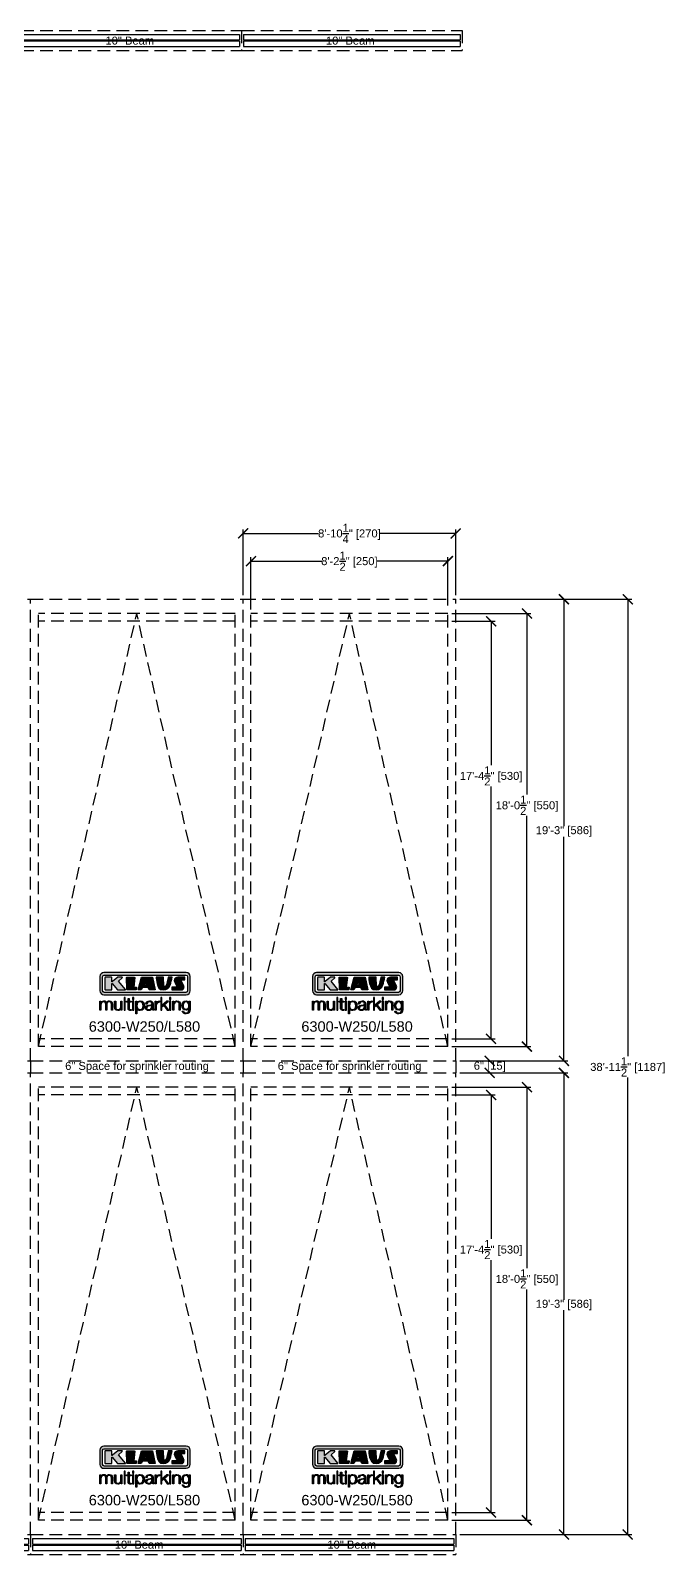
# Model space of a CAD drawing. Extents: x -210816 to 20092, y 4708 to 41486.
# Drawn here: x 17224 to 17541, y 4708 to 5469 of the extents above; entities that cross this region are included whole.
import ezdxf

# ---------------------------------------------------------------- set-up
doc = ezdxf.new("R2010")
doc.units = 0
doc.header["$MEASUREMENT"] = 0
doc.linetypes.add('DASHED', pattern=[0.2067, 0.1654, -0.0413])
doc.linetypes.add('HIDDEN', pattern=[9.525, 6.35, -3.175])
doc.layers.get('0').update_dxf_attribs({"linetype": 'CONTINUOUS'})
doc.layers.get('DEFPOINTS').update_dxf_attribs({"linetype": 'CONTINUOUS'})
for name, color, linetype in [('DIM', 6, 'CONTINUOUS'), ('KLAUS', 30, 'CONTINUOUS'), ('LOGO', 7, 'CONTINUOUS')]:
    doc.layers.add(name, color=color, linetype=linetype)
doc.styles.get("Standard").update_dxf_attribs({"font": 'arial.ttf'})
doc.dimstyles.get("Standard").update_dxf_attribs({"dimtxt": 5, "dimasz": 5, "dimexe": 2, "dimexo": 2, "dimgap": 0.09, "dimtad": 0, "dimtih": 1, "dimtoh": 1, "dimdec": 1, "dimzin": 0, "dimdsep": 46, "dimlunit": 4, "dimtxsty": 'Standard', "dimblk": 'ARCHTICK', "dimcen": -0.09, "dimadec": 0, "dimazin": 0, "dimtfac": 1, "dimtdec": 4, "dimtofl": 0, "dimtmove": 0, "dimatfit": 3, "dimldrblk": 'ARCHTICK', "dimfxl": 1, "dimtolj": 1, "dimtzin": 0, "dimarcsym": 0})

# ---------------------------------------------------------------- blocks, each defined once
blk = doc.blocks.new('_ARCHTICK')
at = {"color": 0, "linetype": 'ByBlock', "const_width": 0.15}
blk.add_lwpolyline([(-0.5, -0.5), (0.5, 0.5)], dxfattribs=at)
blk = doc.blocks.new('*D13012')
at = {"layer": 'DEFPOINTS', "color": 0}
for p in [(17433, 5177.89), (17433, 4961.39), (17472.55, 4961.39)]:
    blk.add_point(p, dxfattribs=at)
at = {"layer": 'DIM', "color": 0, "lineweight": -2}
for p, q in [((17435, 5177.89), (17474.55, 5177.89)), ((17472.55, 5177.89), (17472.55, 5087.37)), ((17472.55, 4961.39), (17472.55, 5076.72)), ((17435, 4961.39), (17474.55, 4961.39))]:
    blk.add_line(p, q, dxfattribs=at)
at = {"layer": 'DIM', "color": 0, "lineweight": -2, "xscale": 5, "yscale": 5, "zscale": 5}
for p, rotation in [((17472.55, 5177.89), 90), ((17472.55, 4961.39), 270)]:
    blk.add_blockref('_ARCHTICK', p, dxfattribs=dict(at, rotation=rotation))
at = {"layer": 'DIM', "color": 0, "insert": (17472.55, 5082.04), "char_height": 4, "attachment_point": 5}
blk.add_mtext('\\A1;18\'-0{\\H1.000000x;\\S1/2;}" [550]', dxfattribs=at)
blk = doc.blocks.new('*D13013')
at = {"layer": 'DEFPOINTS', "color": 0}
for p in [(17436.93, 5185.01), (17436.93, 4954.26), (17491.04, 4954.26)]:
    blk.add_point(p, dxfattribs=at)
at = {"layer": 'DIM', "color": 0, "lineweight": -2}
for p, q in [((17438.93, 5185.01), (17493.04, 5185.01)), ((17491.04, 5185.01), (17491.04, 5071.65)), ((17491.04, 4954.26), (17491.04, 5066.34)), ((17438.93, 4954.26), (17493.04, 4954.26))]:
    blk.add_line(p, q, dxfattribs=at)
at = {"layer": 'DIM', "color": 0, "lineweight": -2, "xscale": 5, "yscale": 5, "zscale": 5}
for p, rotation in [((17491.04, 5185.01), 90), ((17491.04, 4954.26), 270)]:
    blk.add_blockref('_ARCHTICK', p, dxfattribs=dict(at, rotation=rotation))
at = {"layer": 'DIM', "color": 0, "insert": (17491.04, 5068.99), "char_height": 4, "attachment_point": 5}
blk.add_mtext('\\A1;19\'-3" [586]', dxfattribs=at)
blk = doc.blocks.new('*D13014')
at = {"layer": 'DEFPOINTS', "color": 0}
for p in [(17433, 5173.99), (17433, 4965.26), (17454.61, 4965.26)]:
    blk.add_point(p, dxfattribs=at)
at = {"layer": 'DIM', "color": 0, "lineweight": -2}
for p, q in [((17435, 5173.99), (17456.61, 5173.99)), ((17454.61, 5173.99), (17454.61, 5102.05)), ((17454.61, 4965.26), (17454.61, 5091.4)), ((17435, 4965.26), (17456.61, 4965.26))]:
    blk.add_line(p, q, dxfattribs=at)
at = {"layer": 'DIM', "color": 0, "lineweight": -2, "xscale": 5, "yscale": 5, "zscale": 5}
for p, rotation in [((17454.61, 5173.99), 90), ((17454.61, 4965.26), 270)]:
    blk.add_blockref('_ARCHTICK', p, dxfattribs=dict(at, rotation=rotation))
at = {"layer": 'DIM', "color": 0, "insert": (17454.61, 5096.73), "char_height": 4, "attachment_point": 5}
blk.add_mtext('\\A1;17\'-4{\\H1.000000x;\\S1/2;}" [530]', dxfattribs=at)
blk = doc.blocks.new('*D13015')
at = {"layer": 'DEFPOINTS', "color": 0}
for p in [(17433, 4941.14), (17433, 4724.64), (17472.55, 4724.64)]:
    blk.add_point(p, dxfattribs=at)
at = {"layer": 'DIM', "color": 0, "lineweight": -2}
for p, q in [((17435, 4941.14), (17474.55, 4941.14)), ((17472.55, 4941.14), (17472.55, 4850.62)), ((17472.55, 4724.64), (17472.55, 4839.97)), ((17435, 4724.64), (17474.55, 4724.64))]:
    blk.add_line(p, q, dxfattribs=at)
at = {"layer": 'DIM', "color": 0, "lineweight": -2, "xscale": 5, "yscale": 5, "zscale": 5}
for p, rotation in [((17472.55, 4941.14), 90), ((17472.55, 4724.64), 270)]:
    blk.add_blockref('_ARCHTICK', p, dxfattribs=dict(at, rotation=rotation))
at = {"layer": 'DIM', "color": 0, "insert": (17472.55, 4845.29), "char_height": 4, "attachment_point": 5}
blk.add_mtext('\\A1;18\'-0{\\H1.000000x;\\S1/2;}" [550]', dxfattribs=at)
blk = doc.blocks.new('*D13016')
at = {"layer": 'DEFPOINTS', "color": 0}
for p in [(17436.93, 4948.26), (17436.93, 4717.51), (17491.04, 4717.51)]:
    blk.add_point(p, dxfattribs=at)
at = {"layer": 'DIM', "color": 0, "lineweight": -2}
for p, q in [((17438.93, 4948.26), (17493.04, 4948.26)), ((17491.04, 4948.26), (17491.04, 4834.9)), ((17491.04, 4717.51), (17491.04, 4829.59)), ((17438.93, 4717.51), (17493.04, 4717.51))]:
    blk.add_line(p, q, dxfattribs=at)
at = {"layer": 'DIM', "color": 0, "lineweight": -2, "xscale": 5, "yscale": 5, "zscale": 5}
for p, rotation in [((17491.04, 4948.26), 90), ((17491.04, 4717.51), 270)]:
    blk.add_blockref('_ARCHTICK', p, dxfattribs=dict(at, rotation=rotation))
at = {"layer": 'DIM', "color": 0, "insert": (17491.04, 4832.24), "char_height": 4, "attachment_point": 5}
blk.add_mtext('\\A1;19\'-3" [586]', dxfattribs=at)
blk = doc.blocks.new('*D13017')
at = {"layer": 'DEFPOINTS', "color": 0}
for p in [(17433, 4937.24), (17433, 4728.51), (17454.61, 4728.51)]:
    blk.add_point(p, dxfattribs=at)
at = {"layer": 'DIM', "color": 0, "lineweight": -2}
for p, q in [((17435, 4937.24), (17456.61, 4937.24)), ((17454.61, 4937.24), (17454.61, 4865.3)), ((17454.61, 4728.51), (17454.61, 4854.65)), ((17435, 4728.51), (17456.61, 4728.51))]:
    blk.add_line(p, q, dxfattribs=at)
at = {"layer": 'DIM', "color": 0, "lineweight": -2, "xscale": 5, "yscale": 5, "zscale": 5}
for p, rotation in [((17454.61, 4937.24), 90), ((17454.61, 4728.51), 270)]:
    blk.add_blockref('_ARCHTICK', p, dxfattribs=dict(at, rotation=rotation))
at = {"layer": 'DIM', "color": 0, "insert": (17454.61, 4859.98), "char_height": 4, "attachment_point": 5}
blk.add_mtext('\\A1;17\'-4{\\H1.000000x;\\S1/2;}" [530]', dxfattribs=at)
blk = doc.blocks.new('*D13018')
at = {"layer": 'DEFPOINTS', "color": 0}
for p in [(17436.93, 4954.26), (17436.93, 4948.26), (17453.94, 4948.26)]:
    blk.add_point(p, dxfattribs=at)
at = {"layer": 'DIM', "color": 0, "lineweight": -2}
for p, q in [((17438.93, 4954.26), (17455.94, 4954.26)), ((17453.94, 4954.26), (17453.94, 4953.91)), ((17438.93, 4948.26), (17455.94, 4948.26)), ((17453.94, 4948.26), (17453.94, 4948.61))]:
    blk.add_line(p, q, dxfattribs=at)
at = {"layer": 'DIM', "color": 0, "lineweight": -2, "xscale": 5, "yscale": 5, "zscale": 5}
for p, rotation in [((17453.94, 4954.26), 89.99999999996527), ((17453.94, 4948.26), 269.9999999999653)]:
    blk.add_blockref('_ARCHTICK', p, dxfattribs=dict(at, rotation=rotation))
at = {"layer": 'DIM', "color": 0, "insert": (17453.94, 4951.26), "char_height": 4, "attachment_point": 5}
blk.add_mtext('\\A1;6" [15]', dxfattribs=at)
blk = doc.blocks.new('*D13019')
at = {"layer": 'DEFPOINTS', "color": 0}
for p in [(17436.93, 5185.01), (17436.93, 4717.51), (17522.94, 4717.51)]:
    blk.add_point(p, dxfattribs=at)
at = {"layer": 'DIM', "color": 0, "lineweight": -2}
for p, q in [((17438.93, 5185.01), (17524.94, 5185.01)), ((17522.94, 5185.01), (17522.94, 4956.59)), ((17522.94, 4717.51), (17522.94, 4945.94)), ((17438.93, 4717.51), (17524.94, 4717.51))]:
    blk.add_line(p, q, dxfattribs=at)
at = {"layer": 'DIM', "color": 0, "lineweight": -2, "xscale": 5, "yscale": 5, "zscale": 5}
for p, rotation in [((17522.94, 5185.01), 90), ((17522.94, 4717.51), 270)]:
    blk.add_blockref('_ARCHTICK', p, dxfattribs=dict(at, rotation=rotation))
at = {"layer": 'DIM', "color": 0, "insert": (17522.94, 4951.26), "char_height": 4, "attachment_point": 5}
blk.add_mtext('\\A1;38\'-11{\\H1.000000x;\\S1/2;}" [1187]', dxfattribs=at)
blk = doc.blocks.new('KLAUS')
at = {"layer": 'LOGO'}
h = blk.add_hatch(color=8, dxfattribs=at)
h.dxf.hatch_style = 2
edge = h.paths.add_edge_path()
edge.add_spline(control_points=[(3.6, 29.1), (2.9, 29.1), (2.3, 28.5), (2.3, 27.8), (2.3, 27.8), (2.3, 16.1), (2.3, 16.1), (2.3, 15.4), (2.9, 14.8), (3.6, 14.8), (3.6, 14.8), (71.2, 14.8), (71.2, 14.8), (71.9, 14.8), (72.5, 15.4), (72.5, 16.1), (72.5, 16.1), (72.5, 27.8), (72.5, 27.8), (72.5, 28.5), (71.9, 29.1), (71.2, 29.1), (71.2, 29.1), (3.6, 29.1), (3.6, 29.1), (3.6, 29.1), (3.6, 29.1), (3.6, 29.1)], knot_values=[0, 0, 0, 0, 1, 1, 1, 2, 2, 2, 3, 3, 3, 4, 4, 4, 5, 5, 5, 6, 6, 6, 7, 7, 7, 8, 8, 8, 9, 9, 9, 9], degree=3, periodic=0)
edge = h.paths.add_edge_path()
edge.add_spline(control_points=[(3.4, 31.2), (3.4, 31.2), (71.5, 31.2), (71.5, 31.2), (73.3, 31.2), (74.7, 29.8), (74.7, 28), (74.7, 28), (74.7, 16.2), (74.7, 16.2), (74.7, 14.4), (73.3, 12.9), (71.5, 12.9), (71.5, 12.9), (3.4, 12.9), (3.4, 12.9), (1.6, 12.9), (0.1, 14.4), (0.1, 16.2), (0.1, 16.2), (0.1, 28), (0.1, 28), (0.1, 29.8), (1.6, 31.2), (3.4, 31.2), (3.4, 31.2), (3.4, 31.2), (3.4, 31.2)], knot_values=[0, 0, 0, 0, 1, 1, 1, 2, 2, 2, 3, 3, 3, 4, 4, 4, 5, 5, 5, 6, 6, 6, 7, 7, 7, 8, 8, 8, 9, 9, 9, 9], degree=3, periodic=0)
h = blk.add_hatch(color=8, dxfattribs=at)
h.dxf.hatch_style = 2
edge = h.paths.add_edge_path()
edge.add_spline(control_points=[(4.5, 27.3), (4.5, 27.3), (9.7, 27.3), (9.7, 27.3), (9.8, 27.3), (10, 27.2), (10, 27.1), (10, 27.1), (10, 23.7), (10, 23.7), (10, 23.7), (9.9, 23.6), (10, 23.6), (10.1, 23.5), (10.2, 23.6), (10.2, 23.6), (10.2, 23.6), (10.5, 23.7), (10.5, 23.7), (10.5, 23.7), (14.9, 27.3), (14.9, 27.3), (14.9, 27.3), (18.4, 27.3), (18.4, 27.3), (18.4, 27.3), (18.5, 27.3), (18.6, 27.2), (18.6, 27), (18.5, 26.9), (18.5, 26.9), (18.5, 26.9), (15.5, 24.1), (15.5, 24.1), (15.5, 24.1), (21.1, 17.1), (21.1, 17.1), (21.1, 17.1), (21.1, 16.9), (21.1, 16.9), (21.1, 16.8), (21, 16.8), (21, 16.8), (21, 16.8), (14.7, 16.8), (14.7, 16.8), (14.7, 16.8), (10.3, 22.2), (10.3, 22.2), (10.3, 22.2), (10.2, 22.2), (10.1, 22.2), (10, 22.2), (10, 22.1), (10, 22.1), (10, 22.1), (10, 17.1), (10, 17.1), (10, 16.9), (9.8, 16.8), (9.7, 16.8), (9.7, 16.8), (4.5, 16.8), (4.5, 16.8), (4.4, 16.8), (4.2, 16.9), (4.2, 17.1), (4.2, 17.1), (4.2, 27.1), (4.2, 27.1), (4.2, 27.2), (4.4, 27.3), (4.5, 27.3), (4.5, 27.3), (4.5, 27.3), (4.5, 27.3)], knot_values=[0, 0, 0, 0, 1, 1, 1, 2, 2, 2, 3, 3, 3, 4, 4, 4, 5, 5, 5, 6, 6, 6, 7, 7, 7, 8, 8, 8, 9, 9, 9, 10, 10, 10, 11, 11, 11, 12, 12, 12, 13, 13, 13, 14, 14, 14, 15, 15, 15, 16, 16, 16, 17, 17, 17, 18, 18, 18, 19, 19, 19, 20, 20, 20, 21, 21, 21, 22, 22, 22, 23, 23, 23, 24, 24, 24, 25, 25, 25, 25], degree=3, periodic=0)
h = blk.add_hatch(color=8, dxfattribs=at)
h.dxf.hatch_style = 2
h.paths.add_polyline_path([(22.4, 17.1), (22, 27.1), (22.2, 27.3), (28.5, 27.3), (28.9, 27), (28, 19.1), (30.3, 19.1), (30.4, 18.9), (30.1, 17), (29.5, 16.8), (22.6, 16.8)])
h = blk.add_hatch(color=8, dxfattribs=at)
h.paths.add_polyline_path([(36.5, 21), (38.9, 21), (37.9, 23.6)])
h.paths.add_polyline_path([(34.5, 27.3), (43.6, 27.3), (45.8, 16.9), (45.6, 16.8), (40.8, 16.8), (39.9, 18.9), (35.4, 18.9), (34.3, 16.8), (31.8, 16.8), (31.7, 17)])
h = blk.add_hatch(color=8, dxfattribs=at)
h.dxf.hatch_style = 2
edge = h.paths.add_edge_path()
edge.add_spline(control_points=[(52.7, 27.3), (52.7, 27.3), (52.9, 20.1), (52.9, 20.1), (53, 19.9), (53.2, 19.8), (53.4, 19.7), (53.9, 19.6), (54.4, 19.6), (54.6, 20), (55.2, 21.3), (56.3, 25.4), (56.6, 27.3), (56.6, 27.3), (59.8, 27.3), (59.8, 27.3), (58.8, 23.9), (58.6, 16.8), (52.6, 16.8), (48.7, 16.7), (48, 19.4), (47.3, 22.2), (46.9, 23.7), (46.5, 27.3), (46.5, 27.3), (46.5, 27.3), (52.7, 27.3), (52.7, 27.3), (52.7, 27.3), (52.7, 27.3), (52.7, 27.3)], knot_values=[0, 0, 0, 0, 1, 1, 1, 2, 2, 2, 3, 3, 3, 4, 4, 4, 5, 5, 5, 6, 6, 6, 7, 7, 7, 8, 8, 8, 9, 9, 9, 10, 10, 10, 10], degree=3, periodic=0)
h = blk.add_hatch(color=8, dxfattribs=at)
h.dxf.hatch_style = 2
edge = h.paths.add_edge_path()
edge.add_spline(control_points=[(64.5, 27.3), (64.5, 27.3), (70.3, 27.3), (70.3, 27.3), (70.3, 26.5), (70.3, 26), (70.3, 25.1), (70.3, 25.1), (67.3, 25.1), (67.3, 25.1), (67.2, 25), (67.2, 25.1), (67.2, 24.9), (67.2, 24.9), (69.7, 20.4), (69.7, 19.6), (69.7, 16.4), (67.2, 16.8), (65.9, 16.8), (65.9, 16.8), (59.6, 16.8), (59.6, 16.8), (59.6, 17.8), (59.6, 18.2), (59.6, 19.1), (59.6, 19.1), (63.8, 19.1), (63.8, 19.1), (63.8, 19.2), (63.8, 19.1), (63.8, 19.3), (63.8, 20.3), (61.6, 23.1), (61.6, 24.6), (61.6, 26.3), (62.8, 27.3), (64.5, 27.3), (64.5, 27.3), (64.5, 27.3), (64.5, 27.3)], knot_values=[0, 0, 0, 0, 1, 1, 1, 2, 2, 2, 3, 3, 3, 4, 4, 4, 5, 5, 5, 6, 6, 6, 7, 7, 7, 8, 8, 8, 9, 9, 9, 10, 10, 10, 11, 11, 11, 12, 12, 12, 13, 13, 13, 13], degree=3, periodic=0)
h = blk.add_hatch(color=30, dxfattribs=at)
h.dxf.hatch_style = 2
edge = h.paths.add_edge_path()
edge.add_spline(control_points=[(0, 0), (0, 0), (0.9, 0), (0.9, 0), (0.9, 0), (0.9, 4.2), (0.9, 4.2), (0.9, 5.8), (1.6, 7), (3.2, 7), (4.3, 7), (4.8, 6.1), (4.8, 5.1), (4.8, 5.1), (4.8, 0), (4.8, 0), (4.8, 0), (5.7, 0), (5.7, 0), (5.7, 0), (5.7, 4.3), (5.7, 4.3), (5.7, 5.7), (6.1, 7), (7.7, 7), (9, 7), (9.5, 6.3), (9.5, 5.1), (9.5, 5.1), (9.5, 0), (9.5, 0), (9.5, 0), (10.4, 0), (10.4, 0), (10.4, 0), (10.4, 5.1), (10.4, 5.1), (10.4, 6.9), (9.6, 7.8), (7.9, 7.8), (6.9, 7.8), (6, 7.3), (5.5, 6.3), (5.3, 7.3), (4.4, 7.8), (3.4, 7.8), (2.2, 7.8), (1.4, 7.2), (0.9, 6.3), (0.9, 6.3), (0.9, 6.3), (0.9, 6.3), (0.9, 6.3), (0.9, 7.6), (0.9, 7.6), (0.9, 7.6), (0, 7.6), (0, 7.6), (0, 7.6), (0, 0), (0, 0), (0, 0), (0, 0), (0, 0)], knot_values=[0, 0, 0, 0, 1, 1, 1, 2, 2, 2, 3, 3, 3, 4, 4, 4, 5, 5, 5, 6, 6, 6, 7, 7, 7, 8, 8, 8, 9, 9, 9, 10, 10, 10, 11, 11, 11, 12, 12, 12, 13, 13, 13, 14, 14, 14, 15, 15, 15, 16, 16, 16, 17, 17, 17, 18, 18, 18, 19, 19, 19, 20, 20, 20, 21, 21, 21, 21], degree=3, periodic=0)
h = blk.add_hatch(color=30, dxfattribs=at)
h.dxf.hatch_style = 2
edge = h.paths.add_edge_path()
edge.add_spline(control_points=[(18.3, 7.6), (18.3, 7.6), (17.4, 7.6), (17.4, 7.6), (17.4, 7.6), (17.4, 3.6), (17.4, 3.6), (17.4, 2), (16.7, 0.6), (15.1, 0.6), (13.7, 0.6), (13.1, 1.3), (13.1, 2.6), (13.1, 2.6), (13.1, 7.6), (13.1, 7.6), (13.1, 7.6), (12.2, 7.6), (12.2, 7.6), (12.2, 7.6), (12.2, 2.6), (12.2, 2.6), (12.2, 0.9), (12.9, -0.2), (14.8, -0.2), (16, -0.2), (17, 0.4), (17.4, 1.4), (17.4, 1.4), (17.5, 1.4), (17.5, 1.4), (17.5, 1.4), (17.5, 0), (17.5, 0), (17.5, 0), (18.3, 0), (18.3, 0), (18.3, 0), (18.3, 7.6), (18.3, 7.6), (18.3, 7.6), (18.3, 7.6), (18.3, 7.6)], knot_values=[0, 0, 0, 0, 1, 1, 1, 2, 2, 2, 3, 3, 3, 4, 4, 4, 5, 5, 5, 6, 6, 6, 7, 7, 7, 8, 8, 8, 9, 9, 9, 10, 10, 10, 11, 11, 11, 12, 12, 12, 13, 13, 13, 14, 14, 14, 14], degree=3, periodic=0)
h = blk.add_hatch(color=30, dxfattribs=at)
h.dxf.hatch_style = 2
h.paths.add_polyline_path([(20.1, 0), (21, 0), (21, 10.5), (20.1, 10.5)])
h = blk.add_hatch(color=30, dxfattribs=at)
h.dxf.hatch_style = 2
edge = h.paths.add_edge_path()
edge.add_spline(control_points=[(24.2, 9.8), (24.2, 9.8), (23.3, 9.8), (23.3, 9.8), (23.3, 9.8), (23.3, 7.6), (23.3, 7.6), (23.3, 7.6), (22, 7.6), (22, 7.6), (22, 7.6), (22, 6.8), (22, 6.8), (22, 6.8), (23.3, 6.8), (23.3, 6.8), (23.3, 6.8), (23.3, 1.6), (23.3, 1.6), (23.3, 0.3), (23.7, -0.1), (24.9, -0.1), (25.2, -0.1), (25.5, -0.1), (25.8, -0.1), (25.8, -0.1), (25.8, 0.7), (25.8, 0.7), (25.5, 0.7), (25.2, 0.7), (25, 0.7), (24.3, 0.7), (24.2, 1.1), (24.2, 1.7), (24.2, 1.7), (24.2, 6.8), (24.2, 6.8), (24.2, 6.8), (25.8, 6.8), (25.8, 6.8), (25.8, 6.8), (25.8, 7.6), (25.8, 7.6), (25.8, 7.6), (24.2, 7.6), (24.2, 7.6), (24.2, 7.6), (24.2, 9.8), (24.2, 9.8), (24.2, 9.8), (24.2, 9.8), (24.2, 9.8)], knot_values=[0, 0, 0, 0, 1, 1, 1, 2, 2, 2, 3, 3, 3, 4, 4, 4, 5, 5, 5, 6, 6, 6, 7, 7, 7, 8, 8, 8, 9, 9, 9, 10, 10, 10, 11, 11, 11, 12, 12, 12, 13, 13, 13, 14, 14, 14, 15, 15, 15, 16, 16, 16, 17, 17, 17, 17], degree=3, periodic=0)
h = blk.add_hatch(color=30, dxfattribs=at)
h.paths.add_polyline_path([(27.1, 0), (28, 0), (28, 7.6), (27.1, 7.6)])
h.paths.add_polyline_path([(27.1, 9), (28, 9), (28, 10.5), (27.1, 10.5)])
h = blk.add_hatch(color=30, dxfattribs=at)
edge = h.paths.add_edge_path()
edge.add_spline(control_points=[(35.8, 3.8), (35.8, 2.2), (35.1, 0.6), (33.4, 0.6), (31.4, 0.6), (30.7, 2.2), (30.7, 3.8), (30.7, 5.5), (31.3, 7), (33.4, 7), (35.1, 7), (35.8, 5.3), (35.8, 3.8), (35.8, 3.8), (35.8, 3.8), (35.8, 3.8)], knot_values=[0, 0, 0, 0, 1, 1, 1, 2, 2, 2, 3, 3, 3, 4, 4, 4, 5, 5, 5, 5], degree=3, periodic=0)
edge = h.paths.add_edge_path()
edge.add_spline(control_points=[(29.8, -2.8), (29.8, -2.8), (30.7, -2.8), (30.7, -2.8), (30.7, -2.8), (30.7, 1.4), (30.7, 1.4), (30.7, 1.4), (30.7, 1.4), (30.7, 1.4), (31.1, 0.4), (32.2, -0.2), (33.4, -0.2), (35.7, -0.2), (36.8, 1.6), (36.8, 3.8), (36.8, 5.9), (35.7, 7.8), (33.4, 7.8), (32.2, 7.8), (31.1, 7.1), (30.7, 6.1), (30.7, 6.1), (30.6, 6.1), (30.6, 6.1), (30.6, 6.1), (30.6, 7.6), (30.6, 7.6), (30.6, 7.6), (29.8, 7.6), (29.8, 7.6), (29.8, 7.6), (29.8, -2.8), (29.8, -2.8), (29.8, -2.8), (29.8, -2.8), (29.8, -2.8)], knot_values=[0, 0, 0, 0, 1, 1, 1, 2, 2, 2, 3, 3, 3, 4, 4, 4, 5, 5, 5, 6, 6, 6, 7, 7, 7, 8, 8, 8, 9, 9, 9, 10, 10, 10, 11, 11, 11, 12, 12, 12, 12], degree=3, periodic=0)
h = blk.add_hatch(color=30, dxfattribs=at)
edge = h.paths.add_edge_path()
edge.add_spline(control_points=[(43, 2.9), (43, 1.4), (41.8, 0.6), (40.4, 0.6), (39.5, 0.6), (38.7, 1.1), (38.7, 2), (38.7, 3.5), (40.7, 3.5), (42.2, 3.8), (42.5, 3.8), (42.9, 3.9), (43, 4.1), (43, 4.1), (43, 4.1), (43, 4.1), (43, 4.1), (43, 2.9), (43, 2.9), (43, 2.9), (43, 2.9), (43, 2.9)], knot_values=[0, 0, 0, 0, 1, 1, 1, 2, 2, 2, 3, 3, 3, 4, 4, 4, 5, 5, 5, 6, 6, 6, 7, 7, 7, 7], degree=3, periodic=0)
edge = h.paths.add_edge_path()
edge.add_spline(control_points=[(39, 5.2), (39.1, 6.5), (39.9, 7), (41.1, 7), (42.1, 7), (43, 6.7), (43, 5.4), (43, 4.6), (42.6, 4.5), (41.8, 4.4), (39.9, 4.2), (37.8, 4.1), (37.8, 2), (37.8, 0.5), (38.9, -0.2), (40.3, -0.2), (41.8, -0.2), (42.4, 0.3), (43.1, 1.3), (43.1, 1.3), (43.1, 1.3), (43.1, 1.3), (43.1, 0.5), (43.2, 0), (44.2, 0), (44.4, 0), (44.6, 0), (44.8, 0.1), (44.8, 0.1), (44.8, 0.8), (44.8, 0.8), (44.7, 0.8), (44.6, 0.8), (44.5, 0.8), (44.1, 0.8), (44, 1), (44, 1.3), (44, 1.3), (44, 5.3), (44, 5.3), (44, 7.4), (42.5, 7.8), (41.2, 7.8), (39.4, 7.8), (38.2, 7), (38.1, 5.2), (38.1, 5.2), (39, 5.2), (39, 5.2), (39, 5.2), (39, 5.2), (39, 5.2)], knot_values=[0, 0, 0, 0, 1, 1, 1, 2, 2, 2, 3, 3, 3, 4, 4, 4, 5, 5, 5, 6, 6, 6, 7, 7, 7, 8, 8, 8, 9, 9, 9, 10, 10, 10, 11, 11, 11, 12, 12, 12, 13, 13, 13, 14, 14, 14, 15, 15, 15, 16, 16, 16, 17, 17, 17, 17], degree=3, periodic=0)
h = blk.add_hatch(color=30, dxfattribs=at)
h.dxf.hatch_style = 2
edge = h.paths.add_edge_path()
edge.add_spline(control_points=[(45.8, 0), (45.8, 0), (46.7, 0), (46.7, 0), (46.7, 0), (46.7, 4), (46.7, 4), (46.7, 5.6), (47.9, 6.8), (49.5, 6.7), (49.5, 6.7), (49.5, 7.7), (49.5, 7.7), (48.2, 7.7), (47.1, 7), (46.7, 5.8), (46.7, 5.8), (46.6, 5.8), (46.6, 5.8), (46.6, 5.8), (46.6, 7.6), (46.6, 7.6), (46.6, 7.6), (45.8, 7.6), (45.8, 7.6), (45.8, 7.6), (45.8, 0), (45.8, 0), (45.8, 0), (45.8, 0), (45.8, 0)], knot_values=[0, 0, 0, 0, 1, 1, 1, 2, 2, 2, 3, 3, 3, 4, 4, 4, 5, 5, 5, 6, 6, 6, 7, 7, 7, 8, 8, 8, 9, 9, 9, 10, 10, 10, 10], degree=3, periodic=0)
h = blk.add_hatch(color=30, dxfattribs=at)
h.dxf.hatch_style = 2
h.paths.add_polyline_path([(50.4, 0), (51.3, 0), (51.3, 2.9), (52.8, 4.1), (55.8, 0), (57, 0), (53.5, 4.8), (56.7, 7.6), (55.5, 7.6), (51.3, 3.9), (51.3, 10.5), (50.4, 10.5)])
h = blk.add_hatch(color=30, dxfattribs=at)
h.paths.add_polyline_path([(57.7, 0), (58.7, 0), (58.7, 7.6), (57.7, 7.6)])
h.paths.add_polyline_path([(57.7, 9), (58.7, 9), (58.7, 10.5), (57.7, 10.5)])
h = blk.add_hatch(color=30, dxfattribs=at)
h.dxf.hatch_style = 2
edge = h.paths.add_edge_path()
edge.add_spline(control_points=[(60.4, 0), (60.4, 0), (61.3, 0), (61.3, 0), (61.3, 0), (61.3, 4.4), (61.3, 4.4), (61.4, 5.9), (62.2, 7), (63.7, 7), (65.2, 7), (65.6, 6), (65.6, 4.7), (65.6, 4.7), (65.6, 0), (65.6, 0), (65.6, 0), (66.5, 0), (66.5, 0), (66.5, 0), (66.5, 4.9), (66.5, 4.9), (66.5, 6.7), (65.9, 7.8), (63.8, 7.8), (62.7, 7.8), (61.7, 7.2), (61.4, 6.3), (61.4, 6.3), (61.3, 6.3), (61.3, 6.3), (61.3, 6.3), (61.3, 7.6), (61.3, 7.6), (61.3, 7.6), (60.4, 7.6), (60.4, 7.6), (60.4, 7.6), (60.4, 0), (60.4, 0), (60.4, 0), (60.4, 0), (60.4, 0)], knot_values=[0, 0, 0, 0, 1, 1, 1, 2, 2, 2, 3, 3, 3, 4, 4, 4, 5, 5, 5, 6, 6, 6, 7, 7, 7, 8, 8, 8, 9, 9, 9, 10, 10, 10, 11, 11, 11, 12, 12, 12, 13, 13, 13, 14, 14, 14, 14], degree=3, periodic=0)
h = blk.add_hatch(color=30, dxfattribs=at)
edge = h.paths.add_edge_path()
edge.add_spline(control_points=[(71.3, 0.9), (69.6, 0.9), (68.8, 2.3), (68.8, 3.9), (68.8, 5.4), (69.6, 7), (71.3, 7), (73.1, 7), (73.7, 5.3), (73.7, 3.9), (73.7, 2.3), (72.9, 0.9), (71.3, 0.9), (71.3, 0.9), (71.3, 0.9), (71.3, 0.9)], knot_values=[0, 0, 0, 0, 1, 1, 1, 2, 2, 2, 3, 3, 3, 4, 4, 4, 5, 5, 5, 5], degree=3, periodic=0)
edge = h.paths.add_edge_path()
edge.add_spline(control_points=[(74.7, 7.6), (74.7, 7.6), (73.7, 7.6), (73.7, 7.6), (73.7, 7.6), (73.7, 6.3), (73.7, 6.3), (73.7, 6.3), (73.7, 6.3), (73.7, 6.3), (73.4, 7.1), (72.4, 7.8), (71.3, 7.8), (69.1, 7.8), (67.9, 6), (67.9, 4), (67.9, 1.8), (68.9, 0.1), (71.3, 0.1), (72.4, 0.1), (73.3, 0.7), (73.7, 1.6), (73.7, 1.6), (73.7, 1.6), (73.7, 1.6), (73.7, 1.6), (73.7, 0.6), (73.7, 0.6), (73.7, -1.2), (73, -2.2), (71.3, -2.2), (70.3, -2.2), (69.3, -1.8), (69.1, -0.7), (69.1, -0.7), (68.2, -0.7), (68.2, -0.7), (68.3, -2.3), (69.8, -3), (71.3, -3), (73.8, -3), (74.7, -1.6), (74.7, 0.6), (74.7, 0.6), (74.7, 7.6), (74.7, 7.6), (74.7, 7.6), (74.7, 7.6), (74.7, 7.6)], knot_values=[0, 0, 0, 0, 1, 1, 1, 2, 2, 2, 3, 3, 3, 4, 4, 4, 5, 5, 5, 6, 6, 6, 7, 7, 7, 8, 8, 8, 9, 9, 9, 10, 10, 10, 11, 11, 11, 12, 12, 12, 13, 13, 13, 14, 14, 14, 15, 15, 15, 16, 16, 16, 16], degree=3, periodic=0)
for points in [[(22.4, 17.1), (22, 27.1), (22.2, 27.3), (28.5, 27.3), (28.9, 27), (28, 19.1), (30.3, 19.1), (30.4, 18.9), (30.1, 17), (29.5, 16.8), (22.6, 16.8), (22.4, 17.1), (22.4, 17.1)], [(34.5, 27.3), (43.6, 27.3), (45.8, 16.9), (45.6, 16.8), (40.8, 16.8), (39.9, 18.9), (35.4, 18.9), (34.3, 16.8), (31.8, 16.8), (31.7, 17), (34.5, 27.3), (34.5, 27.3)], [(36.5, 21), (38.9, 21), (37.9, 23.6), (36.5, 21), (36.5, 21)], [(20.1, 0), (21, 0), (21, 10.5), (20.1, 10.5), (20.1, 0), (20.1, 0)], [(27.1, 9), (28, 9), (28, 10.5), (27.1, 10.5), (27.1, 9), (27.1, 9)], [(27.1, 0), (28, 0), (28, 7.6), (27.1, 7.6), (27.1, 0), (27.1, 0)], [(50.4, 0), (51.3, 0), (51.3, 2.9), (52.8, 4.1), (55.8, 0), (57, 0), (53.5, 4.8), (56.7, 7.6), (55.5, 7.6), (51.3, 3.9), (51.3, 10.5), (50.4, 10.5), (50.4, 0), (50.4, 0)], [(57.7, 9), (58.7, 9), (58.7, 10.5), (57.7, 10.5), (57.7, 9), (57.7, 9)], [(57.7, 0), (58.7, 0), (58.7, 7.6), (57.7, 7.6), (57.7, 0), (57.7, 0)]]:
    blk.add_lwpolyline(points, dxfattribs=at)
for points, knots in [([(3.4, 31.2), (3.4, 31.2), (71.5, 31.2), (71.5, 31.2), (73.3, 31.2), (74.7, 29.8), (74.7, 28), (74.7, 28), (74.7, 16.2), (74.7, 16.2), (74.7, 14.4), (73.3, 12.9), (71.5, 12.9), (71.5, 12.9), (3.4, 12.9), (3.4, 12.9), (1.6, 12.9), (0.1, 14.4), (0.1, 16.2), (0.1, 16.2), (0.1, 28), (0.1, 28), (0.1, 29.8), (1.6, 31.2), (3.4, 31.2), (3.4, 31.2), (3.4, 31.2), (3.4, 31.2)], [0, 0, 0, 0, 1, 1, 1, 2, 2, 2, 3, 3, 3, 4, 4, 4, 5, 5, 5, 6, 6, 6, 7, 7, 7, 8, 8, 8, 9, 9, 9, 9]), ([(3.6, 29.1), (2.9, 29.1), (2.3, 28.5), (2.3, 27.8), (2.3, 27.8), (2.3, 16.1), (2.3, 16.1), (2.3, 15.4), (2.9, 14.8), (3.6, 14.8), (3.6, 14.8), (71.2, 14.8), (71.2, 14.8), (71.9, 14.8), (72.5, 15.4), (72.5, 16.1), (72.5, 16.1), (72.5, 27.8), (72.5, 27.8), (72.5, 28.5), (71.9, 29.1), (71.2, 29.1), (71.2, 29.1), (3.6, 29.1), (3.6, 29.1), (3.6, 29.1), (3.6, 29.1), (3.6, 29.1)], [0, 0, 0, 0, 1, 1, 1, 2, 2, 2, 3, 3, 3, 4, 4, 4, 5, 5, 5, 6, 6, 6, 7, 7, 7, 8, 8, 8, 9, 9, 9, 9]), ([(4.5, 27.3), (4.5, 27.3), (9.7, 27.3), (9.7, 27.3), (9.8, 27.3), (10, 27.2), (10, 27.1), (10, 27.1), (10, 23.7), (10, 23.7), (10, 23.7), (9.9, 23.6), (10, 23.6), (10.1, 23.5), (10.2, 23.6), (10.2, 23.6), (10.2, 23.6), (10.5, 23.7), (10.5, 23.7), (10.5, 23.7), (14.9, 27.3), (14.9, 27.3), (14.9, 27.3), (18.4, 27.3), (18.4, 27.3), (18.4, 27.3), (18.5, 27.3), (18.6, 27.2), (18.6, 27), (18.5, 26.9), (18.5, 26.9), (18.5, 26.9), (15.5, 24.1), (15.5, 24.1), (15.5, 24.1), (21.1, 17.1), (21.1, 17.1), (21.1, 17.1), (21.1, 16.9), (21.1, 16.9), (21.1, 16.8), (21, 16.8), (21, 16.8), (21, 16.8), (14.7, 16.8), (14.7, 16.8), (14.7, 16.8), (10.3, 22.2), (10.3, 22.2), (10.3, 22.2), (10.2, 22.2), (10.1, 22.2), (10, 22.2), (10, 22.1), (10, 22.1), (10, 22.1), (10, 17.1), (10, 17.1), (10, 16.9), (9.8, 16.8), (9.7, 16.8), (9.7, 16.8), (4.5, 16.8), (4.5, 16.8), (4.4, 16.8), (4.2, 16.9), (4.2, 17.1), (4.2, 17.1), (4.2, 27.1), (4.2, 27.1), (4.2, 27.2), (4.4, 27.3), (4.5, 27.3), (4.5, 27.3), (4.5, 27.3), (4.5, 27.3)], [0, 0, 0, 0, 1, 1, 1, 2, 2, 2, 3, 3, 3, 4, 4, 4, 5, 5, 5, 6, 6, 6, 7, 7, 7, 8, 8, 8, 9, 9, 9, 10, 10, 10, 11, 11, 11, 12, 12, 12, 13, 13, 13, 14, 14, 14, 15, 15, 15, 16, 16, 16, 17, 17, 17, 18, 18, 18, 19, 19, 19, 20, 20, 20, 21, 21, 21, 22, 22, 22, 23, 23, 23, 24, 24, 24, 25, 25, 25, 25]), ([(52.7, 27.3), (52.7, 27.3), (52.9, 20.1), (52.9, 20.1), (53, 19.9), (53.2, 19.8), (53.4, 19.7), (53.9, 19.6), (54.4, 19.6), (54.6, 20), (55.2, 21.3), (56.3, 25.4), (56.6, 27.3), (56.6, 27.3), (59.8, 27.3), (59.8, 27.3), (58.8, 23.9), (58.6, 16.8), (52.6, 16.8), (48.7, 16.7), (48, 19.4), (47.3, 22.2), (46.9, 23.7), (46.5, 27.3), (46.5, 27.3), (46.5, 27.3), (52.7, 27.3), (52.7, 27.3), (52.7, 27.3), (52.7, 27.3), (52.7, 27.3)], [0, 0, 0, 0, 1, 1, 1, 2, 2, 2, 3, 3, 3, 4, 4, 4, 5, 5, 5, 6, 6, 6, 7, 7, 7, 8, 8, 8, 9, 9, 9, 10, 10, 10, 10]), ([(64.5, 27.3), (64.5, 27.3), (70.3, 27.3), (70.3, 27.3), (70.3, 26.5), (70.3, 26), (70.3, 25.1), (70.3, 25.1), (67.3, 25.1), (67.3, 25.1), (67.2, 25), (67.2, 25.1), (67.2, 24.9), (67.2, 24.9), (69.7, 20.4), (69.7, 19.6), (69.7, 16.4), (67.2, 16.8), (65.9, 16.8), (65.9, 16.8), (59.6, 16.8), (59.6, 16.8), (59.6, 17.8), (59.6, 18.2), (59.6, 19.1), (59.6, 19.1), (63.8, 19.1), (63.8, 19.1), (63.8, 19.2), (63.8, 19.1), (63.8, 19.3), (63.8, 20.3), (61.6, 23.1), (61.6, 24.6), (61.6, 26.3), (62.8, 27.3), (64.5, 27.3), (64.5, 27.3), (64.5, 27.3), (64.5, 27.3)], [0, 0, 0, 0, 1, 1, 1, 2, 2, 2, 3, 3, 3, 4, 4, 4, 5, 5, 5, 6, 6, 6, 7, 7, 7, 8, 8, 8, 9, 9, 9, 10, 10, 10, 11, 11, 11, 12, 12, 12, 13, 13, 13, 13]), ([(0, 0), (0, 0), (0.9, 0), (0.9, 0), (0.9, 0), (0.9, 4.2), (0.9, 4.2), (0.9, 5.8), (1.6, 7), (3.2, 7), (4.3, 7), (4.8, 6.1), (4.8, 5.1), (4.8, 5.1), (4.8, 0), (4.8, 0), (4.8, 0), (5.7, 0), (5.7, 0), (5.7, 0), (5.7, 4.3), (5.7, 4.3), (5.7, 5.7), (6.1, 7), (7.7, 7), (9, 7), (9.5, 6.3), (9.5, 5.1), (9.5, 5.1), (9.5, 0), (9.5, 0), (9.5, 0), (10.4, 0), (10.4, 0), (10.4, 0), (10.4, 5.1), (10.4, 5.1), (10.4, 6.9), (9.6, 7.8), (7.9, 7.8), (6.9, 7.8), (6, 7.3), (5.5, 6.3), (5.3, 7.3), (4.4, 7.8), (3.4, 7.8), (2.2, 7.8), (1.4, 7.2), (0.9, 6.3), (0.9, 6.3), (0.9, 6.3), (0.9, 6.3), (0.9, 6.3), (0.9, 7.6), (0.9, 7.6), (0.9, 7.6), (0, 7.6), (0, 7.6), (0, 7.6), (0, 0), (0, 0), (0, 0), (0, 0), (0, 0)], [0, 0, 0, 0, 1, 1, 1, 2, 2, 2, 3, 3, 3, 4, 4, 4, 5, 5, 5, 6, 6, 6, 7, 7, 7, 8, 8, 8, 9, 9, 9, 10, 10, 10, 11, 11, 11, 12, 12, 12, 13, 13, 13, 14, 14, 14, 15, 15, 15, 16, 16, 16, 17, 17, 17, 18, 18, 18, 19, 19, 19, 20, 20, 20, 21, 21, 21, 21]), ([(18.3, 7.6), (18.3, 7.6), (17.4, 7.6), (17.4, 7.6), (17.4, 7.6), (17.4, 3.6), (17.4, 3.6), (17.4, 2), (16.7, 0.6), (15.1, 0.6), (13.7, 0.6), (13.1, 1.3), (13.1, 2.6), (13.1, 2.6), (13.1, 7.6), (13.1, 7.6), (13.1, 7.6), (12.2, 7.6), (12.2, 7.6), (12.2, 7.6), (12.2, 2.6), (12.2, 2.6), (12.2, 0.9), (12.9, -0.2), (14.8, -0.2), (16, -0.2), (17, 0.4), (17.4, 1.4), (17.4, 1.4), (17.5, 1.4), (17.5, 1.4), (17.5, 1.4), (17.5, 0), (17.5, 0), (17.5, 0), (18.3, 0), (18.3, 0), (18.3, 0), (18.3, 7.6), (18.3, 7.6), (18.3, 7.6), (18.3, 7.6), (18.3, 7.6)], [0, 0, 0, 0, 1, 1, 1, 2, 2, 2, 3, 3, 3, 4, 4, 4, 5, 5, 5, 6, 6, 6, 7, 7, 7, 8, 8, 8, 9, 9, 9, 10, 10, 10, 11, 11, 11, 12, 12, 12, 13, 13, 13, 14, 14, 14, 14]), ([(24.2, 9.8), (24.2, 9.8), (23.3, 9.8), (23.3, 9.8), (23.3, 9.8), (23.3, 7.6), (23.3, 7.6), (23.3, 7.6), (22, 7.6), (22, 7.6), (22, 7.6), (22, 6.8), (22, 6.8), (22, 6.8), (23.3, 6.8), (23.3, 6.8), (23.3, 6.8), (23.3, 1.6), (23.3, 1.6), (23.3, 0.3), (23.7, -0.1), (24.9, -0.1), (25.2, -0.1), (25.5, -0.1), (25.8, -0.1), (25.8, -0.1), (25.8, 0.7), (25.8, 0.7), (25.5, 0.7), (25.2, 0.7), (25, 0.7), (24.3, 0.7), (24.2, 1.1), (24.2, 1.7), (24.2, 1.7), (24.2, 6.8), (24.2, 6.8), (24.2, 6.8), (25.8, 6.8), (25.8, 6.8), (25.8, 6.8), (25.8, 7.6), (25.8, 7.6), (25.8, 7.6), (24.2, 7.6), (24.2, 7.6), (24.2, 7.6), (24.2, 9.8), (24.2, 9.8), (24.2, 9.8), (24.2, 9.8), (24.2, 9.8)], [0, 0, 0, 0, 1, 1, 1, 2, 2, 2, 3, 3, 3, 4, 4, 4, 5, 5, 5, 6, 6, 6, 7, 7, 7, 8, 8, 8, 9, 9, 9, 10, 10, 10, 11, 11, 11, 12, 12, 12, 13, 13, 13, 14, 14, 14, 15, 15, 15, 16, 16, 16, 17, 17, 17, 17]), ([(29.8, -2.8), (29.8, -2.8), (30.7, -2.8), (30.7, -2.8), (30.7, -2.8), (30.7, 1.4), (30.7, 1.4), (30.7, 1.4), (30.7, 1.4), (30.7, 1.4), (31.1, 0.4), (32.2, -0.2), (33.4, -0.2), (35.7, -0.2), (36.8, 1.6), (36.8, 3.8), (36.8, 5.9), (35.7, 7.8), (33.4, 7.8), (32.2, 7.8), (31.1, 7.1), (30.7, 6.1), (30.7, 6.1), (30.6, 6.1), (30.6, 6.1), (30.6, 6.1), (30.6, 7.6), (30.6, 7.6), (30.6, 7.6), (29.8, 7.6), (29.8, 7.6), (29.8, 7.6), (29.8, -2.8), (29.8, -2.8), (29.8, -2.8), (29.8, -2.8), (29.8, -2.8)], [0, 0, 0, 0, 1, 1, 1, 2, 2, 2, 3, 3, 3, 4, 4, 4, 5, 5, 5, 6, 6, 6, 7, 7, 7, 8, 8, 8, 9, 9, 9, 10, 10, 10, 11, 11, 11, 12, 12, 12, 12]), ([(35.8, 3.8), (35.8, 2.2), (35.1, 0.6), (33.4, 0.6), (31.4, 0.6), (30.7, 2.2), (30.7, 3.8), (30.7, 5.5), (31.3, 7), (33.4, 7), (35.1, 7), (35.8, 5.3), (35.8, 3.8), (35.8, 3.8), (35.8, 3.8), (35.8, 3.8)], [0, 0, 0, 0, 1, 1, 1, 2, 2, 2, 3, 3, 3, 4, 4, 4, 5, 5, 5, 5]), ([(39, 5.2), (39.1, 6.5), (39.9, 7), (41.1, 7), (42.1, 7), (43, 6.7), (43, 5.4), (43, 4.6), (42.6, 4.5), (41.8, 4.4), (39.9, 4.2), (37.8, 4.1), (37.8, 2), (37.8, 0.5), (38.9, -0.2), (40.3, -0.2), (41.8, -0.2), (42.4, 0.3), (43.1, 1.3), (43.1, 1.3), (43.1, 1.3), (43.1, 1.3), (43.1, 0.5), (43.2, 0), (44.2, 0), (44.4, 0), (44.6, 0), (44.8, 0.1), (44.8, 0.1), (44.8, 0.8), (44.8, 0.8), (44.7, 0.8), (44.6, 0.8), (44.5, 0.8), (44.1, 0.8), (44, 1), (44, 1.3), (44, 1.3), (44, 5.3), (44, 5.3), (44, 7.4), (42.5, 7.8), (41.2, 7.8), (39.4, 7.8), (38.2, 7), (38.1, 5.2), (38.1, 5.2), (39, 5.2), (39, 5.2), (39, 5.2), (39, 5.2), (39, 5.2)], [0, 0, 0, 0, 1, 1, 1, 2, 2, 2, 3, 3, 3, 4, 4, 4, 5, 5, 5, 6, 6, 6, 7, 7, 7, 8, 8, 8, 9, 9, 9, 10, 10, 10, 11, 11, 11, 12, 12, 12, 13, 13, 13, 14, 14, 14, 15, 15, 15, 16, 16, 16, 17, 17, 17, 17]), ([(43, 2.9), (43, 1.4), (41.8, 0.6), (40.4, 0.6), (39.5, 0.6), (38.7, 1.1), (38.7, 2), (38.7, 3.5), (40.7, 3.5), (42.2, 3.8), (42.5, 3.8), (42.9, 3.9), (43, 4.1), (43, 4.1), (43, 4.1), (43, 4.1), (43, 4.1), (43, 2.9), (43, 2.9), (43, 2.9), (43, 2.9), (43, 2.9)], [0, 0, 0, 0, 1, 1, 1, 2, 2, 2, 3, 3, 3, 4, 4, 4, 5, 5, 5, 6, 6, 6, 7, 7, 7, 7]), ([(45.8, 0), (45.8, 0), (46.7, 0), (46.7, 0), (46.7, 0), (46.7, 4), (46.7, 4), (46.7, 5.6), (47.9, 6.8), (49.5, 6.7), (49.5, 6.7), (49.5, 7.7), (49.5, 7.7), (48.2, 7.7), (47.1, 7), (46.7, 5.8), (46.7, 5.8), (46.6, 5.8), (46.6, 5.8), (46.6, 5.8), (46.6, 7.6), (46.6, 7.6), (46.6, 7.6), (45.8, 7.6), (45.8, 7.6), (45.8, 7.6), (45.8, 0), (45.8, 0), (45.8, 0), (45.8, 0), (45.8, 0)], [0, 0, 0, 0, 1, 1, 1, 2, 2, 2, 3, 3, 3, 4, 4, 4, 5, 5, 5, 6, 6, 6, 7, 7, 7, 8, 8, 8, 9, 9, 9, 10, 10, 10, 10]), ([(60.4, 0), (60.4, 0), (61.3, 0), (61.3, 0), (61.3, 0), (61.3, 4.4), (61.3, 4.4), (61.4, 5.9), (62.2, 7), (63.7, 7), (65.2, 7), (65.6, 6), (65.6, 4.7), (65.6, 4.7), (65.6, 0), (65.6, 0), (65.6, 0), (66.5, 0), (66.5, 0), (66.5, 0), (66.5, 4.9), (66.5, 4.9), (66.5, 6.7), (65.9, 7.8), (63.8, 7.8), (62.7, 7.8), (61.7, 7.2), (61.4, 6.3), (61.4, 6.3), (61.3, 6.3), (61.3, 6.3), (61.3, 6.3), (61.3, 7.6), (61.3, 7.6), (61.3, 7.6), (60.4, 7.6), (60.4, 7.6), (60.4, 7.6), (60.4, 0), (60.4, 0), (60.4, 0), (60.4, 0), (60.4, 0)], [0, 0, 0, 0, 1, 1, 1, 2, 2, 2, 3, 3, 3, 4, 4, 4, 5, 5, 5, 6, 6, 6, 7, 7, 7, 8, 8, 8, 9, 9, 9, 10, 10, 10, 11, 11, 11, 12, 12, 12, 13, 13, 13, 14, 14, 14, 14]), ([(74.7, 7.6), (74.7, 7.6), (73.7, 7.6), (73.7, 7.6), (73.7, 7.6), (73.7, 6.3), (73.7, 6.3), (73.7, 6.3), (73.7, 6.3), (73.7, 6.3), (73.4, 7.1), (72.4, 7.8), (71.3, 7.8), (69.1, 7.8), (67.9, 6), (67.9, 4), (67.9, 1.8), (68.9, 0.1), (71.3, 0.1), (72.4, 0.1), (73.3, 0.7), (73.7, 1.6), (73.7, 1.6), (73.7, 1.6), (73.7, 1.6), (73.7, 1.6), (73.7, 0.6), (73.7, 0.6), (73.7, -1.2), (73, -2.2), (71.3, -2.2), (70.3, -2.2), (69.3, -1.8), (69.1, -0.7), (69.1, -0.7), (68.2, -0.7), (68.2, -0.7), (68.3, -2.3), (69.8, -3), (71.3, -3), (73.8, -3), (74.7, -1.6), (74.7, 0.6), (74.7, 0.6), (74.7, 7.6), (74.7, 7.6), (74.7, 7.6), (74.7, 7.6), (74.7, 7.6)], [0, 0, 0, 0, 1, 1, 1, 2, 2, 2, 3, 3, 3, 4, 4, 4, 5, 5, 5, 6, 6, 6, 7, 7, 7, 8, 8, 8, 9, 9, 9, 10, 10, 10, 11, 11, 11, 12, 12, 12, 13, 13, 13, 14, 14, 14, 15, 15, 15, 16, 16, 16, 16]), ([(71.3, 0.9), (69.6, 0.9), (68.8, 2.3), (68.8, 3.9), (68.8, 5.4), (69.6, 7), (71.3, 7), (73.1, 7), (73.7, 5.3), (73.7, 3.9), (73.7, 2.3), (72.9, 0.9), (71.3, 0.9), (71.3, 0.9), (71.3, 0.9), (71.3, 0.9)], [0, 0, 0, 0, 1, 1, 1, 2, 2, 2, 3, 3, 3, 4, 4, 4, 5, 5, 5, 5])]:
    blk.add_open_spline(points, degree=3, knots=knots, dxfattribs=at)
blk = doc.blocks.new('A$C9850')
at = {"layer": 'KLAUS', "linetype": 'HIDDEN'}
for p, q in [((0, 0), (0, 230.75)), ((106.3, 0), (106.3, 230.75)), ((3.93, 7.12), (3.93, 223.62)), ((102.37, 223.62), (3.93, 223.62)), ((3.93, 7.12), (53.15, 223.62)), ((102.37, 7.12), (53.15, 223.62)), ((102.37, 7.12), (102.37, 223.62)), ((102.37, 7.12), (3.93, 7.12))]:
    blk.add_line(p, q, dxfattribs=at)
at = {"layer": 'KLAUS', "color": 4, "linetype": 'HIDDEN'}
for p, q in [((0, 230.75), (106.3, 230.75)), ((102.37, 219.75), (3.93, 219.75)), ((102.37, 11), (3.93, 11)), ((0, 0), (106.3, 0))]:
    blk.add_line(p, q, dxfattribs=at)
at = {"layer": 'KLAUS', "linetype": 'DASHED', "xscale": 0.6042342747489289, "yscale": 0.6042342747559075, "zscale": 0.604234274745576, "rotation": 0.01107024451872799}
blk.add_blockref('KLAUS', (34.69, 25.29), dxfattribs=at)
at = {"layer": 'KLAUS', "linetype": 'DASHED'}
blk.add_text('6300-W250/L580', height=5.1969, dxfattribs=at).set_placement((29.13, 14.59))
blk = doc.blocks.new('A$C26939')
at = {"layer": 'KLAUS', "color": 5, "linetype": 'HIDDEN'}
for p, q in [((0, 6), (106.3, 6)), ((0, 6), (0, 0)), ((0, 0), (106.3, 0)), ((106.3, 6), (106.3, 0))]:
    blk.add_line(p, q, dxfattribs=at)
at = {"layer": 'KLAUS', "color": 5, "linetype": 'DASHED'}
blk.add_text('6" Space for sprinkler routing', height=4, dxfattribs=at).set_placement((17.34, 1.49))
blk = doc.blocks.new('*D13020')
at = {"layer": 'DEFPOINTS', "color": 0}
for p in [(17436.93, 5217.93), (17330.63, 5185.01), (17436.93, 5185.01)]:
    blk.add_point(p, dxfattribs=at)
at = {"layer": 'DIM', "color": 0, "lineweight": -2}
for p, q in [((17330.63, 5187.01), (17330.63, 5219.93)), ((17436.93, 5187.01), (17436.93, 5219.93)), ((17330.63, 5217.93), (17368.38, 5217.93)), ((17436.93, 5217.93), (17399.19, 5217.93))]:
    blk.add_line(p, q, dxfattribs=at)
at = {"layer": 'DIM', "color": 0, "lineweight": -2, "xscale": 5, "yscale": 5, "zscale": 5, "rotation": 180}
blk.add_blockref('_ARCHTICK', (17330.63, 5217.93), dxfattribs=at)
at = {"layer": 'DIM', "color": 0, "lineweight": -2, "xscale": 5, "yscale": 5, "zscale": 5}
blk.add_blockref('_ARCHTICK', (17436.93, 5217.93), dxfattribs=at)
at = {"layer": 'DIM', "color": 0, "insert": (17383.78, 5217.93), "char_height": 4, "attachment_point": 5}
blk.add_mtext('\\A1;8\'-10{\\H1.000000x;\\S1/4;}" [270]', dxfattribs=at)
blk = doc.blocks.new('*D13021')
at = {"layer": 'DEFPOINTS', "color": 0}
for p in [(17433, 5204.08), (17334.56, 5177.89), (17433, 5179.89)]:
    blk.add_point(p, dxfattribs=at)
at = {"layer": 'DIM', "color": 0, "lineweight": -2}
for p, q in [((17334.56, 5179.89), (17334.56, 5206.08)), ((17334.56, 5204.08), (17369.98, 5204.08)), ((17433, 5204.08), (17397.59, 5204.08)), ((17433, 5181.89), (17433, 5206.08))]:
    blk.add_line(p, q, dxfattribs=at)
at = {"layer": 'DIM', "color": 0, "lineweight": -2, "xscale": 5, "yscale": 5, "zscale": 5, "rotation": 180}
blk.add_blockref('_ARCHTICK', (17334.56, 5204.08), dxfattribs=at)
at = {"layer": 'DIM', "color": 0, "lineweight": -2, "xscale": 5, "yscale": 5, "zscale": 5}
blk.add_blockref('_ARCHTICK', (17433, 5204.08), dxfattribs=at)
at = {"layer": 'DIM', "color": 0, "insert": (17383.78, 5204.08), "char_height": 4, "attachment_point": 5}
blk.add_mtext('\\A1;8\'-2{\\H1.000000x;\\S1/2;}" [250]', dxfattribs=at)
blk = doc.blocks.new('A$C6078')
at = {"layer": 'KLAUS', "color": 5, "linetype": 'HIDDEN'}
for p, q in [((0, 10), (106.3, 10)), ((0, 10), (0, 0)), ((106.3, 10), (106.3, 0)), ((0, 0), (106.3, 0))]:
    blk.add_line(p, q, dxfattribs=at)
at = {"layer": 'KLAUS'}
for p, q in [((1, 8), (105.3, 8)), ((1, 8), (1, 5.25)), ((105.3, 8), (105.3, 5.25)), ((1, 5.25), (105.3, 5.25)), ((1, 4.75), (105.3, 4.75)), ((1, 4.75), (1, 2)), ((1, 2), (105.3, 2)), ((105.3, 4.75), (105.3, 2))]:
    blk.add_line(p, q, dxfattribs=at)
at = {"layer": 'DIM', "linetype": 'DASHED'}
blk.add_text('10" Beam', height=4, dxfattribs=at).set_placement((42.14, 2.93))
blk = doc.blocks.new('A$C6765')
at = {"layer": 'KLAUS', "color": 5, "linetype": 'HIDDEN'}
for p, q in [((0, 10), (110.22, 10)), ((0, 10), (0, 0)), ((110.22, 10), (110.22, 0)), ((0, 0), (110.22, 0))]:
    blk.add_line(p, q, dxfattribs=at)
at = {"layer": 'KLAUS'}
for p, q in [((1, 8), (109.22, 8)), ((1, 8), (1, 5.25)), ((109.22, 8), (109.22, 5.25)), ((1, 5.25), (109.22, 5.25)), ((1, 4.75), (109.22, 4.75)), ((1, 4.75), (1, 2)), ((1, 2), (109.22, 2)), ((109.22, 4.75), (109.22, 2))]:
    blk.add_line(p, q, dxfattribs=at)
at = {"layer": 'DIM', "linetype": 'DASHED'}
blk.add_text('10" Beam', height=4, dxfattribs=at).set_placement((42.14, 2.93))

msp = doc.modelspace()

# ---------------------------------------------------------------- block references
at = {"layer": 'DIM'}
for name, p in [('A$C6765', (17219.6764, 5459.3412)), ('A$C6765', (17329.8986, 5459.3412)), ('A$C9850', (17118.0332, 4954.2623)), ('A$C9850', (17224.3332, 4954.2623)), ('A$C9850', (17330.6332, 4954.2623)), ('A$C26939', (17118.0332, 4948.2623)), ('A$C26939', (17224.3332, 4948.2623)), ('A$C26939', (17330.6332, 4948.2623)), ('A$C9850', (17118.0332, 4717.5123)), ('A$C9850', (17224.3332, 4717.5123)), ('A$C9850', (17330.6332, 4717.5123)), ('A$C6078', (17118.0332, 4707.5123)), ('A$C6078', (17224.3332, 4707.5123)), ('A$C6078', (17330.6332, 4707.5123))]:
    msp.add_blockref(name, p, dxfattribs=at)

# ---------------------------------------------------------------- dimensions: what is measured, and where the dimension line sits
for base, p1, p2, override, picture, middle in [((17436.9332, 5217.925), (17330.6332, 5185.0123), (17436.9332, 5185.0123), {"dimtxt": 4, "dimdec": 2}, '*D13020', (17383.7832, 5217.925)), ((17433.0021, 5204.0822), (17334.5643, 5177.8873), (17433.0021, 5179.8873), {"dimtxt": 4}, '*D13021', (17383.7832, 5204.0822))]:
    dim = msp.add_linear_dim(base=base, p1=p1, p2=p2, dimstyle='Standard', override=override, dxfattribs=at)
    dim.commit()
    dim.dimension.update_dxf_attribs({"geometry": picture, "text_midpoint": middle})
for base, p1, p2, picture, middle in [((17472.5521, 4961.3873), (17433.0021, 5177.8873), (17433.0021, 4961.3873), '*D13012', (17472.5521, 5082.0442)), ((17491.041019353, 4954.2623261143), (17436.9332096854, 5185.0123261143), (17436.9332096854, 4954.2623261143), '*D13013', (17491.041019353, 5068.9931922409)), ((17454.6071, 4965.2623), (17433.0021, 5173.9873), (17433.0021, 4965.2623), '*D13014', (17454.6071, 5096.7265)), ((17491.041019353, 4717.5123261143), (17436.9332096854, 4948.2623261143), (17436.9332096854, 4717.5123261143), '*D13016', (17491.041019353, 4832.2431922409)), ((17472.5521, 4724.6373), (17433.0021, 4941.1373), (17433.0021, 4724.6373), '*D13015', (17472.5521, 4845.2942)), ((17454.6071, 4728.5123), (17433.0021, 4937.2373), (17433.0021, 4728.5123), '*D13017', (17454.6071, 4859.9765))]:
    dim = msp.add_linear_dim(base=base, p1=p1, p2=p2, angle=90, dimstyle='Standard', override={"dimtxt": 4}, dxfattribs=at)
    dim.commit()
    dim.dimension.update_dxf_attribs({"geometry": picture, "text_midpoint": middle, "dimtype": 160})
dim = msp.add_linear_dim(base=(17522.9449, 4717.5123), p1=(17436.9332, 5185.0123), p2=(17436.9332, 4717.5123), angle=90, dimstyle='Standard', override={"dimtxt": 4}, dxfattribs=at)
dim.commit()
dim.dimension.update_dxf_attribs({"geometry": '*D13019', "text_midpoint": (17522.9449, 4951.2623)})
dim = msp.add_aligned_dim(p1=(17436.9332, 4954.2623), p2=(17436.9332, 4948.2623), distance=17.0062, dimstyle='Standard', override={"dimtxt": 4}, dxfattribs=at)
dim.commit()
dim.dimension.update_dxf_attribs({"geometry": '*D13018', "text_midpoint": (17453.9394, 4951.2623)})

doc.saveas('drawing.dxf')
